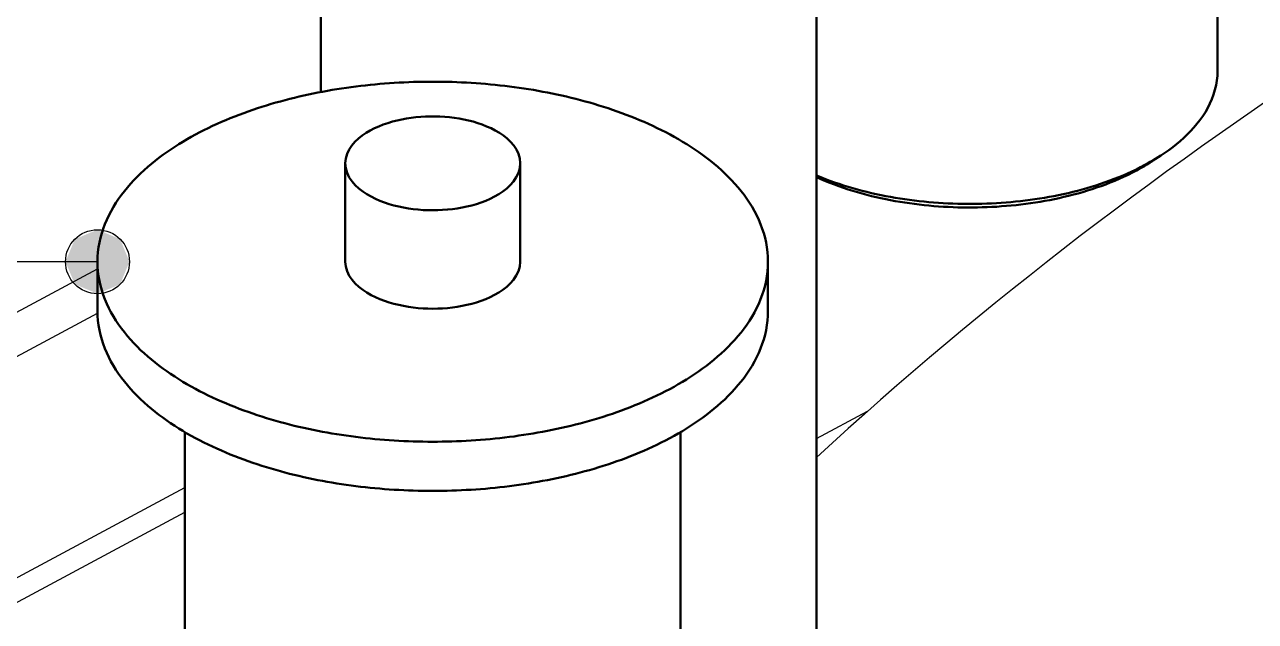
# Model space of a CAD drawing. Header units: millimetres. Extents: x 0 to 841, y 0 to 594.
# Drawn here: x 189.66 to 220.45, y 359.42 to 374.34 of the extents above; entities that cross this region are included whole.
import ezdxf

# ---------------------------------------------------------------- set-up
doc = ezdxf.new("R2010")
doc.units = ezdxf.units.MM
for name, color, linetype, lineweight in [('ACH', 7, 'CONTINUOUS', 13), ('COTA', 7, 'CONTINUOUS', 25), ('FINA', 7, 'CONTINUOUS', 25), ('VIS', 7, 'CONTINUOUS', 50)]:
    doc.layers.add(name, color=color, linetype=linetype, lineweight=lineweight)

msp = doc.modelspace()

# ---------------------------------------------------------------- hatches: boundary and pattern name
at = {"layer": 'ACH'}
h = msp.add_hatch(color=7, dxfattribs=at)
h.dxf.hatch_style = 1
h.paths.add_polyline_path([(192.282, 368.413), (192.048, 368.978), (191.482, 369.213), (190.917, 368.978), (190.682, 368.413), (190.917, 367.847), (191.482, 367.613), (192.048, 367.847)])

# ---------------------------------------------------------------- linework, layer by layer
at = {"layer": 'COTA'}
msp.add_line((191.482, 368.413), (176.568, 368.413), dxfattribs=at)
msp.add_circle((191.482, 368.413), 0.8, dxfattribs=at)
at = {"layer": 'FINA'}
for points in [[(219.498, 395.745), (219.498, 373.186)], [(197.07, 380.354), (197.07, 372.657)], [(209.467, 380.354), (209.467, 357.794)], [(218.081, 371.068), (218.181, 371.135), (218.28, 371.205), (218.377, 371.277), (218.472, 371.352), (218.564, 371.429), (218.654, 371.51), (218.742, 371.593), (218.826, 371.679), (218.908, 371.768), (218.985, 371.861), (219.059, 371.956), (219.129, 372.055), (219.194, 372.157), (219.254, 372.261), (219.309, 372.369), (219.357, 372.48), (219.399, 372.593), (219.434, 372.708), (219.462, 372.826), (219.482, 372.945), (219.494, 373.065), (219.498, 373.186)], [(208.254, 368.413), (208.251, 368.533), (208.242, 368.653), (208.227, 368.773), (208.206, 368.891), (208.18, 369.009), (208.148, 369.125), (208.111, 369.239), (208.069, 369.352), (208.023, 369.463), (207.971, 369.572), (207.916, 369.679), (207.856, 369.783), (207.793, 369.886), (207.726, 369.986), (207.655, 370.083), (207.582, 370.179), (207.506, 370.272), (207.427, 370.363), (207.345, 370.451), (207.261, 370.538), (207.175, 370.622), (207.087, 370.704), (206.997, 370.784), (206.905, 370.862), (206.812, 370.937), (206.716, 371.011), (206.62, 371.083), (206.522, 371.153), (206.423, 371.221), (206.322, 371.287), (206.221, 371.352), (206.118, 371.415), (206.014, 371.476), (205.909, 371.535), (205.804, 371.593), (205.697, 371.649), (205.59, 371.704), (205.482, 371.757), (205.373, 371.809), (205.264, 371.859), (205.154, 371.908), (205.043, 371.955), (204.932, 372.001), (204.82, 372.046), (204.708, 372.09), (204.595, 372.132), (204.482, 372.172), (204.368, 372.212), (204.254, 372.25), (204.14, 372.287), (204.025, 372.323), (203.909, 372.358), (203.794, 372.391), (203.678, 372.424), (203.561, 372.455), (203.445, 372.485), (203.328, 372.514), (203.211, 372.542), (203.094, 372.569), (202.976, 372.594), (202.858, 372.619), (202.74, 372.643), (202.622, 372.665), (202.503, 372.687), (202.385, 372.708), (202.266, 372.727), (202.147, 372.746), (202.028, 372.763), (201.909, 372.78), (201.789, 372.795), (201.67, 372.81), (201.55, 372.824), (201.43, 372.836), (201.311, 372.848), (201.191, 372.859), (201.071, 372.869), (200.951, 372.877), (200.831, 372.885), (200.71, 372.892), (200.59, 372.898), (200.47, 372.903), (200.35, 372.908), (200.229, 372.911), (200.109, 372.913), (199.988, 372.915), (199.868, 372.915), (199.748, 372.915), (199.627, 372.913), (199.507, 372.911), (199.387, 372.908), (199.266, 372.903), (199.146, 372.898), (199.026, 372.892), (198.906, 372.885), (198.785, 372.877), (198.665, 372.869), (198.545, 372.859), (198.425, 372.848), (198.306, 372.836), (198.186, 372.824), (198.066, 372.81), (197.947, 372.795), (197.827, 372.78), (197.708, 372.763), (197.589, 372.746), (197.47, 372.727), (197.351, 372.708), (197.233, 372.687), (197.114, 372.665), (196.996, 372.643), (196.878, 372.619), (196.76, 372.594), (196.643, 372.569), (196.525, 372.542), (196.408, 372.514), (196.291, 372.485), (196.175, 372.455), (196.058, 372.424), (195.942, 372.391), (195.827, 372.358), (195.712, 372.323), (195.597, 372.287), (195.482, 372.25), (195.368, 372.212), (195.254, 372.172), (195.141, 372.132), (195.028, 372.09), (194.916, 372.046), (194.804, 372.001), (194.693, 371.955), (194.582, 371.908), (194.472, 371.859), (194.363, 371.809), (194.254, 371.757), (194.146, 371.704), (194.039, 371.649), (193.932, 371.593), (193.827, 371.535), (193.722, 371.476), (193.618, 371.415), (193.516, 371.352), (193.414, 371.287), (193.314, 371.221), (193.214, 371.153), (193.116, 371.083), (193.02, 371.011), (192.925, 370.937), (192.831, 370.862), (192.739, 370.784), (192.649, 370.704), (192.561, 370.622), (192.475, 370.538), (192.391, 370.451), (192.31, 370.363), (192.231, 370.272), (192.154, 370.179), (192.081, 370.083), (192.011, 369.986), (191.944, 369.886), (191.88, 369.783), (191.821, 369.679), (191.765, 369.572), (191.714, 369.463), (191.667, 369.352), (191.625, 369.239), (191.588, 369.125), (191.556, 369.009), (191.53, 368.891), (191.509, 368.773), (191.494, 368.653), (191.485, 368.533), (191.482, 368.413)], [(220.868, 372.526), (220.424, 372.221), (219.981, 371.914), (219.54, 371.606), (219.1, 371.294), (218.662, 370.981), (218.226, 370.666), (217.791, 370.348), (217.357, 370.028), (216.925, 369.706), (216.495, 369.382), (216.067, 369.056), (215.64, 368.727), (215.215, 368.396), (214.792, 368.063), (214.371, 367.727), (213.951, 367.389), (213.533, 367.049), (213.118, 366.707), (212.704, 366.362), (212.292, 366.015), (211.882, 365.665), (211.474, 365.314), (211.068, 364.959), (210.665, 364.603), (210.263, 364.244), (209.864, 363.882), (209.467, 363.518)], [(202.056, 370.874), (202.044, 370.993), (202.012, 371.108), (201.96, 371.217), (201.894, 371.317), (201.816, 371.408), (201.729, 371.491), (201.636, 371.566), (201.536, 371.633), (201.433, 371.694), (201.326, 371.749), (201.217, 371.798), (201.105, 371.842), (200.992, 371.881), (200.877, 371.916), (200.761, 371.946), (200.643, 371.972), (200.525, 371.994), (200.407, 372.012), (200.287, 372.026), (200.168, 372.037), (200.048, 372.044), (199.928, 372.048), (199.808, 372.048), (199.688, 372.044), (199.568, 372.037), (199.449, 372.026), (199.33, 372.012), (199.211, 371.994), (199.093, 371.972), (198.976, 371.946), (198.859, 371.916), (198.744, 371.881), (198.631, 371.842), (198.519, 371.798), (198.41, 371.749), (198.303, 371.694), (198.2, 371.633), (198.101, 371.566), (198.007, 371.491), (197.92, 371.408), (197.842, 371.317), (197.776, 371.217), (197.725, 371.108), (197.692, 370.993), (197.68, 370.874)], [(217.683, 370.833), (217.75, 370.87), (217.818, 370.907), (217.884, 370.946), (217.95, 370.986), (218.016, 371.026), (218.081, 371.068)], [(217.856, 370.922), (218.081, 371.068)], [(217.856, 370.922), (217.874, 370.934), (217.893, 370.946), (217.911, 370.958), (217.929, 370.97), (217.947, 370.982), (217.965, 370.995)], [(197.68, 370.874), (197.692, 370.751), (197.727, 370.634), (197.78, 370.523), (197.849, 370.421), (197.93, 370.329), (198.02, 370.245), (198.117, 370.17), (198.219, 370.102), (198.326, 370.041), (198.436, 369.986), (198.548, 369.937), (198.663, 369.893), (198.78, 369.855), (198.898, 369.821), (199.017, 369.792), (199.137, 369.766), (199.259, 369.746), (199.38, 369.729), (199.502, 369.716), (199.625, 369.706), (199.748, 369.701), (199.871, 369.699), (199.993, 369.701), (200.116, 369.707), (200.239, 369.716), (200.361, 369.729), (200.483, 369.746), (200.604, 369.767), (200.724, 369.793), (200.843, 369.822), (200.961, 369.856), (201.078, 369.895), (201.193, 369.939), (201.305, 369.988), (201.415, 370.043)], [(197.68, 370.874), (197.68, 368.413)], [(201.415, 370.043), (201.521, 370.104), (201.623, 370.172), (201.719, 370.247), (201.808, 370.331), (201.888, 370.423), (201.957, 370.525), (202.01, 370.635), (202.044, 370.752), (202.056, 370.874)], [(202.056, 370.874), (202.056, 368.413)], [(209.467, 370.571), (209.579, 370.525), (209.691, 370.48), (209.804, 370.438), (209.918, 370.397), (210.032, 370.358), (210.147, 370.321), (210.262, 370.285), (210.378, 370.251), (210.495, 370.218), (210.611, 370.187), (210.729, 370.158), (210.846, 370.13), (210.964, 370.103), (211.082, 370.078), (211.201, 370.055), (211.319, 370.032), (211.438, 370.012), (211.558, 369.992), (211.677, 369.974), (211.797, 369.957), (211.917, 369.942), (212.037, 369.928), (212.157, 369.915), (212.277, 369.904), (212.397, 369.894), (212.518, 369.885), (212.638, 369.877), (212.759, 369.871), (212.88, 369.866), (213.001, 369.862), (213.121, 369.859), (213.242, 369.858), (213.363, 369.858), (213.484, 369.86), (213.604, 369.862), (213.725, 369.866), (213.846, 369.871), (213.967, 369.877), (214.087, 369.885), (214.208, 369.894), (214.328, 369.904), (214.448, 369.916), (214.568, 369.928), (214.688, 369.943), (214.808, 369.958), (214.928, 369.975), (215.047, 369.993), (215.167, 370.013), (215.285, 370.033), (215.404, 370.056), (215.523, 370.079), (215.641, 370.105), (215.759, 370.131), (215.876, 370.159), (215.993, 370.189), (216.11, 370.22), (216.226, 370.252), (216.342, 370.287), (216.458, 370.322), (216.573, 370.36), (216.687, 370.399), (216.801, 370.44), (216.914, 370.482), (217.026, 370.527), (217.138, 370.573), (217.249, 370.621), (217.359, 370.671), (217.468, 370.723), (217.576, 370.777), (217.683, 370.833)], [(209.467, 370.527), (209.578, 370.477), (209.689, 370.43), (209.802, 370.384), (209.915, 370.341), (210.029, 370.299), (210.144, 370.259), (210.259, 370.221), (210.375, 370.185), (210.491, 370.15), (210.608, 370.117), (210.726, 370.086), (210.843, 370.056), (210.961, 370.028), (211.08, 370.001), (211.199, 369.976), (211.318, 369.952), (211.437, 369.93), (211.557, 369.91), (211.677, 369.891), (211.797, 369.873), (211.917, 369.857), (212.038, 369.842), (212.158, 369.828), (212.279, 369.816), (212.4, 369.806), (212.521, 369.796), (212.642, 369.788), (212.763, 369.782), (212.885, 369.776), (213.006, 369.772), (213.127, 369.77), (213.249, 369.769), (213.37, 369.769), (213.492, 369.77), (213.613, 369.773), (213.734, 369.777), (213.856, 369.783), (213.977, 369.789), (214.098, 369.798), (214.219, 369.807), (214.34, 369.818), (214.461, 369.83), (214.581, 369.844), (214.702, 369.859), (214.822, 369.876), (214.942, 369.894), (215.062, 369.913), (215.182, 369.934), (215.301, 369.956), (215.42, 369.98), (215.539, 370.005), (215.657, 370.032), (215.775, 370.06), (215.893, 370.09), (216.01, 370.122), (216.127, 370.155), (216.243, 370.19), (216.359, 370.227), (216.474, 370.265), (216.589, 370.306), (216.703, 370.348), (216.816, 370.392), (216.928, 370.437), (217.04, 370.485), (217.15, 370.535), (217.26, 370.587), (217.369, 370.641), (217.476, 370.697)], [(217.476, 370.697), (217.541, 370.733), (217.605, 370.769), (217.669, 370.806), (217.732, 370.843), (217.794, 370.882), (217.856, 370.922)], [(135.528, 338.194), (191.482, 368.235)], [(191.482, 368.413), (191.485, 368.292), (191.494, 368.172), (191.509, 368.053), (191.53, 367.935), (191.556, 367.817), (191.588, 367.701), (191.625, 367.587), (191.667, 367.474), (191.713, 367.363), (191.765, 367.254), (191.82, 367.147), (191.88, 367.043), (191.943, 366.94), (192.01, 366.84), (192.08, 366.743), (192.154, 366.647), (192.23, 366.554), (192.309, 366.463), (192.39, 366.375), (192.474, 366.289), (192.56, 366.204), (192.648, 366.122), (192.738, 366.043), (192.83, 365.965), (192.924, 365.889), (193.019, 365.815), (193.115, 365.743), (193.213, 365.673), (193.312, 365.605), (193.413, 365.539), (193.514, 365.474), (193.617, 365.412), (193.721, 365.351), (193.825, 365.291), (193.931, 365.233), (194.037, 365.177), (194.144, 365.122), (194.252, 365.069), (194.361, 365.017), (194.47, 364.967), (194.58, 364.918), (194.691, 364.871), (194.802, 364.825), (194.914, 364.78), (195.026, 364.737), (195.139, 364.695), (195.252, 364.654), (195.366, 364.614), (195.48, 364.576), (195.594, 364.539), (195.709, 364.503), (195.824, 364.468), (195.94, 364.435), (196.056, 364.403), (196.172, 364.371), (196.289, 364.341), (196.405, 364.312), (196.522, 364.284), (196.64, 364.257), (196.757, 364.232), (196.875, 364.207), (196.993, 364.183), (197.111, 364.161), (197.23, 364.139), (197.348, 364.119), (197.467, 364.099), (197.586, 364.08), (197.705, 364.063), (197.824, 364.046), (197.943, 364.031), (198.063, 364.016), (198.182, 364.002), (198.302, 363.99), (198.422, 363.978), (198.542, 363.967), (198.662, 363.957), (198.782, 363.948), (198.902, 363.94), (199.022, 363.933), (199.142, 363.927), (199.262, 363.922), (199.382, 363.918), (199.503, 363.915), (199.623, 363.912), (199.743, 363.911), (199.864, 363.91), (199.984, 363.911), (200.104, 363.912), (200.225, 363.915), (200.345, 363.918), (200.465, 363.922), (200.586, 363.927), (200.706, 363.933), (200.826, 363.94), (200.946, 363.948), (201.066, 363.957), (201.186, 363.966), (201.306, 363.977), (201.426, 363.989), (201.545, 364.001), (201.665, 364.015), (201.784, 364.03), (201.904, 364.045), (202.023, 364.062), (202.142, 364.079), (202.261, 364.098), (202.379, 364.117), (202.498, 364.138), (202.616, 364.159), (202.735, 364.182), (202.853, 364.205), (202.97, 364.23), (203.088, 364.256), (203.205, 364.282), (203.322, 364.31), (203.439, 364.339), (203.556, 364.369), (203.672, 364.4), (203.788, 364.433), (203.904, 364.466), (204.019, 364.501), (204.134, 364.536), (204.248, 364.573), (204.362, 364.612), (204.476, 364.651), (204.589, 364.692), (204.702, 364.734), (204.814, 364.777), (204.926, 364.822), (205.037, 364.868), (205.148, 364.915), (205.258, 364.964), (205.367, 365.014), (205.476, 365.065), (205.584, 365.118), (205.691, 365.173), (205.798, 365.229)], [(191.482, 368.413), (191.482, 367.182)], [(197.68, 368.413), (197.692, 368.291), (197.727, 368.173), (197.78, 368.062), (197.849, 367.961), (197.93, 367.868), (198.02, 367.785), (198.117, 367.709), (198.219, 367.641), (198.326, 367.58), (198.436, 367.525), (198.548, 367.476), (198.663, 367.433), (198.78, 367.394), (198.898, 367.36), (199.017, 367.331), (199.137, 367.306), (199.259, 367.285), (199.38, 367.268), (199.502, 367.255), (199.625, 367.246), (199.748, 367.24), (199.871, 367.238), (199.993, 367.24), (200.116, 367.246), (200.239, 367.255), (200.361, 367.268), (200.483, 367.286), (200.604, 367.307), (200.724, 367.332), (200.843, 367.361), (200.961, 367.395), (201.078, 367.434), (201.193, 367.478), (201.305, 367.527), (201.415, 367.582)], [(201.415, 367.582), (201.521, 367.643), (201.623, 367.711), (201.719, 367.787), (201.808, 367.87), (201.888, 367.962), (201.957, 368.064), (202.01, 368.174), (202.044, 368.291), (202.056, 368.413)], [(205.798, 365.229), (205.904, 365.287), (206.008, 365.346), (206.112, 365.408), (206.215, 365.47), (206.317, 365.535), (206.418, 365.601), (206.517, 365.669), (206.616, 365.739), (206.712, 365.811), (206.808, 365.885), (206.901, 365.961), (206.994, 366.039), (207.084, 366.119), (207.172, 366.201), (207.258, 366.285), (207.343, 366.372), (207.424, 366.46), (207.503, 366.551), (207.58, 366.644), (207.654, 366.74), (207.724, 366.838), (207.791, 366.938), (207.855, 367.04), (207.915, 367.145), (207.97, 367.252), (208.022, 367.361), (208.069, 367.472), (208.111, 367.585), (208.148, 367.7), (208.18, 367.816), (208.206, 367.934), (208.227, 368.052), (208.242, 368.172), (208.251, 368.292), (208.254, 368.413)], [(208.254, 368.413), (208.254, 367.182)], [(135.528, 337.086), (191.483, 367.128)], [(191.482, 367.182), (191.485, 367.062), (191.494, 366.942), (191.509, 366.823), (191.53, 366.704), (191.556, 366.587), (191.588, 366.471), (191.625, 366.356), (191.667, 366.243), (191.713, 366.133), (191.765, 366.024), (191.82, 365.917), (191.88, 365.812), (191.943, 365.71), (192.01, 365.61), (192.08, 365.512), (192.154, 365.417), (192.23, 365.324), (192.309, 365.233), (192.39, 365.145), (192.474, 365.058), (192.56, 364.974), (192.648, 364.892), (192.738, 364.812), (192.83, 364.734), (192.924, 364.659), (193.019, 364.585), (193.115, 364.513), (193.213, 364.443), (193.312, 364.375), (193.413, 364.309), (193.514, 364.244), (193.617, 364.181), (193.721, 364.12), (193.825, 364.061), (193.931, 364.003), (194.037, 363.947), (194.144, 363.892), (194.252, 363.839), (194.361, 363.787), (194.47, 363.737), (194.58, 363.688), (194.691, 363.641), (194.802, 363.594), (194.914, 363.55), (195.026, 363.506), (195.139, 363.464), (195.252, 363.424), (195.366, 363.384), (195.48, 363.346), (195.594, 363.309), (195.709, 363.273), (195.824, 363.238), (195.94, 363.205), (196.056, 363.172), (196.172, 363.141), (196.289, 363.111), (196.405, 363.082), (196.522, 363.054), (196.64, 363.027), (196.757, 363.001), (196.875, 362.977), (196.993, 362.953), (197.111, 362.93), (197.23, 362.909), (197.348, 362.888), (197.467, 362.869), (197.586, 362.85), (197.705, 362.832), (197.824, 362.816), (197.943, 362.8), (198.063, 362.786), (198.182, 362.772), (198.302, 362.759), (198.422, 362.748), (198.542, 362.737), (198.662, 362.727), (198.782, 362.718), (198.902, 362.71), (199.022, 362.703), (199.142, 362.697), (199.262, 362.692), (199.382, 362.688), (199.503, 362.684), (199.623, 362.682), (199.743, 362.681), (199.864, 362.68), (199.984, 362.68), (200.104, 362.682), (200.225, 362.684), (200.345, 362.687), (200.465, 362.691), (200.586, 362.697), (200.706, 362.703), (200.826, 362.71), (200.946, 362.717), (201.066, 362.726), (201.186, 362.736), (201.306, 362.747), (201.426, 362.758), (201.545, 362.771), (201.665, 362.785), (201.784, 362.799), (201.904, 362.815), (202.023, 362.831), (202.142, 362.849), (202.261, 362.867), (202.379, 362.887), (202.498, 362.907), (202.616, 362.929), (202.735, 362.951), (202.853, 362.975), (202.97, 363), (203.088, 363.025), (203.205, 363.052), (203.322, 363.08), (203.439, 363.109), (203.556, 363.139), (203.672, 363.17), (203.788, 363.202), (203.904, 363.236), (204.019, 363.27), (204.134, 363.306), (204.248, 363.343), (204.362, 363.381), (204.476, 363.421), (204.589, 363.461), (204.702, 363.503), (204.814, 363.547), (204.926, 363.591), (205.037, 363.637), (205.148, 363.684), (205.258, 363.733), (205.367, 363.783), (205.476, 363.835), (205.584, 363.888), (205.691, 363.943), (205.798, 363.999)], [(205.798, 363.999), (205.904, 364.057), (206.008, 364.116), (206.112, 364.177), (206.215, 364.24), (206.317, 364.305), (206.418, 364.371), (206.517, 364.439), (206.616, 364.509), (206.712, 364.581), (206.808, 364.655), (206.901, 364.731), (206.994, 364.808), (207.084, 364.888), (207.172, 364.97), (207.258, 365.055), (207.343, 365.141), (207.424, 365.23), (207.503, 365.321), (207.58, 365.414), (207.654, 365.509), (207.724, 365.607), (207.791, 365.707), (207.855, 365.81), (207.915, 365.915), (207.97, 366.021), (208.022, 366.13), (208.069, 366.242), (208.111, 366.355), (208.148, 366.469), (208.18, 366.586), (208.206, 366.703), (208.227, 366.822), (208.242, 366.942), (208.251, 367.062), (208.254, 367.182)], [(209.467, 363.988), (210.746, 364.675)], [(193.67, 364.15), (193.67, 341.59)], [(206.066, 364.15), (206.066, 356.453)], [(135.528, 331.55), (193.67, 362.766)], [(156.926, 342.423), (193.67, 362.151)]]:
    msp.add_lwpolyline(points, dxfattribs=at)
at = {"layer": 'VIS'}
for points in [[(219.498, 395.745), (219.498, 373.186)], [(197.07, 380.354), (197.07, 372.657)], [(209.467, 380.354), (209.467, 357.794)], [(218.081, 371.068), (218.181, 371.135), (218.28, 371.205), (218.377, 371.277), (218.472, 371.352), (218.564, 371.429), (218.654, 371.51), (218.742, 371.593), (218.826, 371.679), (218.908, 371.768), (218.985, 371.861), (219.059, 371.956), (219.129, 372.055), (219.194, 372.157), (219.254, 372.261), (219.309, 372.369), (219.357, 372.48), (219.399, 372.593), (219.434, 372.708), (219.462, 372.826), (219.482, 372.945), (219.494, 373.065), (219.498, 373.186)], [(208.254, 368.413), (208.251, 368.533), (208.242, 368.653), (208.227, 368.773), (208.206, 368.891), (208.18, 369.009), (208.148, 369.125), (208.111, 369.239), (208.069, 369.352), (208.023, 369.463), (207.971, 369.572), (207.916, 369.679), (207.856, 369.783), (207.793, 369.886), (207.726, 369.986), (207.655, 370.083), (207.582, 370.179), (207.506, 370.272), (207.427, 370.363), (207.345, 370.451), (207.261, 370.538), (207.175, 370.622), (207.087, 370.704), (206.997, 370.784), (206.905, 370.862), (206.812, 370.937), (206.716, 371.011), (206.62, 371.083), (206.522, 371.153), (206.423, 371.221), (206.322, 371.287), (206.221, 371.352), (206.118, 371.415), (206.014, 371.476), (205.909, 371.535), (205.804, 371.593), (205.697, 371.649), (205.59, 371.704), (205.482, 371.757), (205.373, 371.809), (205.264, 371.859), (205.154, 371.908), (205.043, 371.955), (204.932, 372.001), (204.82, 372.046), (204.708, 372.09), (204.595, 372.132), (204.482, 372.172), (204.368, 372.212), (204.254, 372.25), (204.14, 372.287), (204.025, 372.323), (203.909, 372.358), (203.794, 372.391), (203.678, 372.424), (203.561, 372.455), (203.445, 372.485), (203.328, 372.514), (203.211, 372.542), (203.094, 372.569), (202.976, 372.594), (202.858, 372.619), (202.74, 372.643), (202.622, 372.665), (202.503, 372.687), (202.385, 372.708), (202.266, 372.727), (202.147, 372.746), (202.028, 372.763), (201.909, 372.78), (201.789, 372.795), (201.67, 372.81), (201.55, 372.824), (201.43, 372.836), (201.311, 372.848), (201.191, 372.859), (201.071, 372.869), (200.951, 372.877), (200.831, 372.885), (200.71, 372.892), (200.59, 372.898), (200.47, 372.903), (200.35, 372.908), (200.229, 372.911), (200.109, 372.913), (199.988, 372.915), (199.868, 372.915), (199.748, 372.915), (199.627, 372.913), (199.507, 372.911), (199.387, 372.908), (199.266, 372.903), (199.146, 372.898), (199.026, 372.892), (198.906, 372.885), (198.785, 372.877), (198.665, 372.869), (198.545, 372.859), (198.425, 372.848), (198.306, 372.836), (198.186, 372.824), (198.066, 372.81), (197.947, 372.795), (197.827, 372.78), (197.708, 372.763), (197.589, 372.746), (197.47, 372.727), (197.351, 372.708), (197.233, 372.687), (197.114, 372.665), (196.996, 372.643), (196.878, 372.619), (196.76, 372.594), (196.643, 372.569), (196.525, 372.542), (196.408, 372.514), (196.291, 372.485), (196.175, 372.455), (196.058, 372.424), (195.942, 372.391), (195.827, 372.358), (195.712, 372.323), (195.597, 372.287), (195.482, 372.25), (195.368, 372.212), (195.254, 372.172), (195.141, 372.132), (195.028, 372.09), (194.916, 372.046), (194.804, 372.001), (194.693, 371.955), (194.582, 371.908), (194.472, 371.859), (194.363, 371.809), (194.254, 371.757), (194.146, 371.704), (194.039, 371.649), (193.932, 371.593), (193.827, 371.535), (193.722, 371.476), (193.618, 371.415), (193.516, 371.352), (193.414, 371.287), (193.314, 371.221), (193.214, 371.153), (193.116, 371.083), (193.02, 371.011), (192.925, 370.937), (192.831, 370.862), (192.739, 370.784), (192.649, 370.704), (192.561, 370.622), (192.475, 370.538), (192.391, 370.451), (192.31, 370.363), (192.231, 370.272), (192.154, 370.179), (192.081, 370.083), (192.011, 369.986), (191.944, 369.886), (191.88, 369.783), (191.821, 369.679), (191.765, 369.572), (191.714, 369.463), (191.667, 369.352), (191.625, 369.239), (191.588, 369.125), (191.556, 369.009), (191.53, 368.891), (191.509, 368.773), (191.494, 368.653), (191.485, 368.533), (191.482, 368.413)], [(202.056, 370.874), (202.044, 370.993), (202.012, 371.108), (201.96, 371.217), (201.894, 371.317), (201.816, 371.408), (201.729, 371.491), (201.636, 371.566), (201.536, 371.633), (201.433, 371.694), (201.326, 371.749), (201.217, 371.798), (201.105, 371.842), (200.992, 371.881), (200.877, 371.916), (200.761, 371.946), (200.643, 371.972), (200.525, 371.994), (200.407, 372.012), (200.287, 372.026), (200.168, 372.037), (200.048, 372.044), (199.928, 372.048), (199.808, 372.048), (199.688, 372.044), (199.568, 372.037), (199.449, 372.026), (199.33, 372.012), (199.211, 371.994), (199.093, 371.972), (198.976, 371.946), (198.859, 371.916), (198.744, 371.881), (198.631, 371.842), (198.519, 371.798), (198.41, 371.749), (198.303, 371.694), (198.2, 371.633), (198.101, 371.566), (198.007, 371.491), (197.92, 371.408), (197.842, 371.317), (197.776, 371.217), (197.725, 371.108), (197.692, 370.993), (197.68, 370.874)], [(217.683, 370.833), (217.75, 370.87), (217.818, 370.907), (217.884, 370.946), (217.95, 370.986), (218.016, 371.026), (218.081, 371.068)], [(217.856, 370.922), (218.081, 371.068)], [(217.856, 370.922), (217.874, 370.934), (217.893, 370.946), (217.911, 370.958), (217.929, 370.97), (217.947, 370.982), (217.965, 370.995)], [(197.68, 370.874), (197.692, 370.751), (197.727, 370.634), (197.78, 370.523), (197.849, 370.421), (197.93, 370.329), (198.02, 370.245), (198.117, 370.17), (198.219, 370.102), (198.326, 370.041), (198.436, 369.986), (198.548, 369.937), (198.663, 369.893), (198.78, 369.855), (198.898, 369.821), (199.017, 369.792), (199.137, 369.766), (199.259, 369.746), (199.38, 369.729), (199.502, 369.716), (199.625, 369.706), (199.748, 369.701), (199.871, 369.699), (199.993, 369.701), (200.116, 369.707), (200.239, 369.716), (200.361, 369.729), (200.483, 369.746), (200.604, 369.767), (200.724, 369.793), (200.843, 369.822), (200.961, 369.856), (201.078, 369.895), (201.193, 369.939), (201.305, 369.988), (201.415, 370.043)], [(197.68, 370.874), (197.68, 368.413)], [(201.415, 370.043), (201.521, 370.104), (201.623, 370.172), (201.719, 370.247), (201.808, 370.331), (201.888, 370.423), (201.957, 370.525), (202.01, 370.635), (202.044, 370.752), (202.056, 370.874)], [(202.056, 370.874), (202.056, 368.413)], [(209.467, 370.571), (209.579, 370.525), (209.691, 370.48), (209.804, 370.438), (209.918, 370.397), (210.032, 370.358), (210.147, 370.321), (210.262, 370.285), (210.378, 370.251), (210.495, 370.218), (210.611, 370.187), (210.729, 370.158), (210.846, 370.13), (210.964, 370.103), (211.082, 370.078), (211.201, 370.055), (211.319, 370.032), (211.438, 370.012), (211.558, 369.992), (211.677, 369.974), (211.797, 369.957), (211.917, 369.942), (212.037, 369.928), (212.157, 369.915), (212.277, 369.904), (212.397, 369.894), (212.518, 369.885), (212.638, 369.877), (212.759, 369.871), (212.88, 369.866), (213.001, 369.862), (213.121, 369.859), (213.242, 369.858), (213.363, 369.858), (213.484, 369.86), (213.604, 369.862), (213.725, 369.866), (213.846, 369.871), (213.967, 369.877), (214.087, 369.885), (214.208, 369.894), (214.328, 369.904), (214.448, 369.916), (214.568, 369.928), (214.688, 369.943), (214.808, 369.958), (214.928, 369.975), (215.047, 369.993), (215.167, 370.013), (215.285, 370.033), (215.404, 370.056), (215.523, 370.079), (215.641, 370.105), (215.759, 370.131), (215.876, 370.159), (215.993, 370.189), (216.11, 370.22), (216.226, 370.252), (216.342, 370.287), (216.458, 370.322), (216.573, 370.36), (216.687, 370.399), (216.801, 370.44), (216.914, 370.482), (217.026, 370.527), (217.138, 370.573), (217.249, 370.621), (217.359, 370.671), (217.468, 370.723), (217.576, 370.777), (217.683, 370.833)], [(209.467, 370.527), (209.578, 370.477), (209.689, 370.43), (209.802, 370.384), (209.915, 370.341), (210.029, 370.299), (210.144, 370.259), (210.259, 370.221), (210.375, 370.185), (210.491, 370.15), (210.608, 370.117), (210.726, 370.086), (210.843, 370.056), (210.961, 370.028), (211.08, 370.001), (211.199, 369.976), (211.318, 369.952), (211.437, 369.93), (211.557, 369.91), (211.677, 369.891), (211.797, 369.873), (211.917, 369.857), (212.038, 369.842), (212.158, 369.828), (212.279, 369.816), (212.4, 369.806), (212.521, 369.796), (212.642, 369.788), (212.763, 369.782), (212.885, 369.776), (213.006, 369.772), (213.127, 369.77), (213.249, 369.769), (213.37, 369.769), (213.492, 369.77), (213.613, 369.773), (213.734, 369.777), (213.856, 369.783), (213.977, 369.789), (214.098, 369.798), (214.219, 369.807), (214.34, 369.818), (214.461, 369.83), (214.581, 369.844), (214.702, 369.859), (214.822, 369.876), (214.942, 369.894), (215.062, 369.913), (215.182, 369.934), (215.301, 369.956), (215.42, 369.98), (215.539, 370.005), (215.657, 370.032), (215.775, 370.06), (215.893, 370.09), (216.01, 370.122), (216.127, 370.155), (216.243, 370.19), (216.359, 370.227), (216.474, 370.265), (216.589, 370.306), (216.703, 370.348), (216.816, 370.392), (216.928, 370.437), (217.04, 370.485), (217.15, 370.535), (217.26, 370.587), (217.369, 370.641), (217.476, 370.697)], [(217.476, 370.697), (217.541, 370.733), (217.605, 370.769), (217.669, 370.806), (217.732, 370.843), (217.794, 370.882), (217.856, 370.922)], [(191.482, 368.413), (191.485, 368.292), (191.494, 368.172), (191.509, 368.053), (191.53, 367.935), (191.556, 367.817), (191.588, 367.701), (191.625, 367.587), (191.667, 367.474), (191.713, 367.363), (191.765, 367.254), (191.82, 367.147), (191.88, 367.043), (191.943, 366.94), (192.01, 366.84), (192.08, 366.743), (192.154, 366.647), (192.23, 366.554), (192.309, 366.463), (192.39, 366.375), (192.474, 366.289), (192.56, 366.204), (192.648, 366.122), (192.738, 366.043), (192.83, 365.965), (192.924, 365.889), (193.019, 365.815), (193.115, 365.743), (193.213, 365.673), (193.312, 365.605), (193.413, 365.539), (193.514, 365.474), (193.617, 365.412), (193.721, 365.351), (193.825, 365.291), (193.931, 365.233), (194.037, 365.177), (194.144, 365.122), (194.252, 365.069), (194.361, 365.017), (194.47, 364.967), (194.58, 364.918), (194.691, 364.871), (194.802, 364.825), (194.914, 364.78), (195.026, 364.737), (195.139, 364.695), (195.252, 364.654), (195.366, 364.614), (195.48, 364.576), (195.594, 364.539), (195.709, 364.503), (195.824, 364.468), (195.94, 364.435), (196.056, 364.403), (196.172, 364.371), (196.289, 364.341), (196.405, 364.312), (196.522, 364.284), (196.64, 364.257), (196.757, 364.232), (196.875, 364.207), (196.993, 364.183), (197.111, 364.161), (197.23, 364.139), (197.348, 364.119), (197.467, 364.099), (197.586, 364.08), (197.705, 364.063), (197.824, 364.046), (197.943, 364.031), (198.063, 364.016), (198.182, 364.002), (198.302, 363.99), (198.422, 363.978), (198.542, 363.967), (198.662, 363.957), (198.782, 363.948), (198.902, 363.94), (199.022, 363.933), (199.142, 363.927), (199.262, 363.922), (199.382, 363.918), (199.503, 363.915), (199.623, 363.912), (199.743, 363.911), (199.864, 363.91), (199.984, 363.911), (200.104, 363.912), (200.225, 363.915), (200.345, 363.918), (200.465, 363.922), (200.586, 363.927), (200.706, 363.933), (200.826, 363.94), (200.946, 363.948), (201.066, 363.957), (201.186, 363.966), (201.306, 363.977), (201.426, 363.989), (201.545, 364.001), (201.665, 364.015), (201.784, 364.03), (201.904, 364.045), (202.023, 364.062), (202.142, 364.079), (202.261, 364.098), (202.379, 364.117), (202.498, 364.138), (202.616, 364.159), (202.735, 364.182), (202.853, 364.205), (202.97, 364.23), (203.088, 364.256), (203.205, 364.282), (203.322, 364.31), (203.439, 364.339), (203.556, 364.369), (203.672, 364.4), (203.788, 364.433), (203.904, 364.466), (204.019, 364.501), (204.134, 364.536), (204.248, 364.573), (204.362, 364.612), (204.476, 364.651), (204.589, 364.692), (204.702, 364.734), (204.814, 364.777), (204.926, 364.822), (205.037, 364.868), (205.148, 364.915), (205.258, 364.964), (205.367, 365.014), (205.476, 365.065), (205.584, 365.118), (205.691, 365.173), (205.798, 365.229)], [(191.482, 368.413), (191.482, 367.182)], [(197.68, 368.413), (197.692, 368.291), (197.727, 368.173), (197.78, 368.062), (197.849, 367.961), (197.93, 367.868), (198.02, 367.785), (198.117, 367.709), (198.219, 367.641), (198.326, 367.58), (198.436, 367.525), (198.548, 367.476), (198.663, 367.433), (198.78, 367.394), (198.898, 367.36), (199.017, 367.331), (199.137, 367.306), (199.259, 367.285), (199.38, 367.268), (199.502, 367.255), (199.625, 367.246), (199.748, 367.24), (199.871, 367.238), (199.993, 367.24), (200.116, 367.246), (200.239, 367.255), (200.361, 367.268), (200.483, 367.286), (200.604, 367.307), (200.724, 367.332), (200.843, 367.361), (200.961, 367.395), (201.078, 367.434), (201.193, 367.478), (201.305, 367.527), (201.415, 367.582)], [(201.415, 367.582), (201.521, 367.643), (201.623, 367.711), (201.719, 367.787), (201.808, 367.87), (201.888, 367.962), (201.957, 368.064), (202.01, 368.174), (202.044, 368.291), (202.056, 368.413)], [(205.798, 365.229), (205.904, 365.287), (206.008, 365.346), (206.112, 365.408), (206.215, 365.47), (206.317, 365.535), (206.418, 365.601), (206.517, 365.669), (206.616, 365.739), (206.712, 365.811), (206.808, 365.885), (206.901, 365.961), (206.994, 366.039), (207.084, 366.119), (207.172, 366.201), (207.258, 366.285), (207.343, 366.372), (207.424, 366.46), (207.503, 366.551), (207.58, 366.644), (207.654, 366.74), (207.724, 366.838), (207.791, 366.938), (207.855, 367.04), (207.915, 367.145), (207.97, 367.252), (208.022, 367.361), (208.069, 367.472), (208.111, 367.585), (208.148, 367.7), (208.18, 367.816), (208.206, 367.934), (208.227, 368.052), (208.242, 368.172), (208.251, 368.292), (208.254, 368.413)], [(208.254, 368.413), (208.254, 367.182)], [(191.482, 367.182), (191.485, 367.062), (191.494, 366.942), (191.509, 366.823), (191.53, 366.704), (191.556, 366.587), (191.588, 366.471), (191.625, 366.356), (191.667, 366.243), (191.713, 366.133), (191.765, 366.024), (191.82, 365.917), (191.88, 365.812), (191.943, 365.71), (192.01, 365.61), (192.08, 365.512), (192.154, 365.417), (192.23, 365.324), (192.309, 365.233), (192.39, 365.145), (192.474, 365.058), (192.56, 364.974), (192.648, 364.892), (192.738, 364.812), (192.83, 364.734), (192.924, 364.659), (193.019, 364.585), (193.115, 364.513), (193.213, 364.443), (193.312, 364.375), (193.413, 364.309), (193.514, 364.244), (193.617, 364.181), (193.721, 364.12), (193.825, 364.061), (193.931, 364.003), (194.037, 363.947), (194.144, 363.892), (194.252, 363.839), (194.361, 363.787), (194.47, 363.737), (194.58, 363.688), (194.691, 363.641), (194.802, 363.594), (194.914, 363.55), (195.026, 363.506), (195.139, 363.464), (195.252, 363.424), (195.366, 363.384), (195.48, 363.346), (195.594, 363.309), (195.709, 363.273), (195.824, 363.238), (195.94, 363.205), (196.056, 363.172), (196.172, 363.141), (196.289, 363.111), (196.405, 363.082), (196.522, 363.054), (196.64, 363.027), (196.757, 363.001), (196.875, 362.977), (196.993, 362.953), (197.111, 362.93), (197.23, 362.909), (197.348, 362.888), (197.467, 362.869), (197.586, 362.85), (197.705, 362.832), (197.824, 362.816), (197.943, 362.8), (198.063, 362.786), (198.182, 362.772), (198.302, 362.759), (198.422, 362.748), (198.542, 362.737), (198.662, 362.727), (198.782, 362.718), (198.902, 362.71), (199.022, 362.703), (199.142, 362.697), (199.262, 362.692), (199.382, 362.688), (199.503, 362.684), (199.623, 362.682), (199.743, 362.681), (199.864, 362.68), (199.984, 362.68), (200.104, 362.682), (200.225, 362.684), (200.345, 362.687), (200.465, 362.691), (200.586, 362.697), (200.706, 362.703), (200.826, 362.71), (200.946, 362.717), (201.066, 362.726), (201.186, 362.736), (201.306, 362.747), (201.426, 362.758), (201.545, 362.771), (201.665, 362.785), (201.784, 362.799), (201.904, 362.815), (202.023, 362.831), (202.142, 362.849), (202.261, 362.867), (202.379, 362.887), (202.498, 362.907), (202.616, 362.929), (202.735, 362.951), (202.853, 362.975), (202.97, 363), (203.088, 363.025), (203.205, 363.052), (203.322, 363.08), (203.439, 363.109), (203.556, 363.139), (203.672, 363.17), (203.788, 363.202), (203.904, 363.236), (204.019, 363.27), (204.134, 363.306), (204.248, 363.343), (204.362, 363.381), (204.476, 363.421), (204.589, 363.461), (204.702, 363.503), (204.814, 363.547), (204.926, 363.591), (205.037, 363.637), (205.148, 363.684), (205.258, 363.733), (205.367, 363.783), (205.476, 363.835), (205.584, 363.888), (205.691, 363.943), (205.798, 363.999)], [(205.798, 363.999), (205.904, 364.057), (206.008, 364.116), (206.112, 364.177), (206.215, 364.24), (206.317, 364.305), (206.418, 364.371), (206.517, 364.439), (206.616, 364.509), (206.712, 364.581), (206.808, 364.655), (206.901, 364.731), (206.994, 364.808), (207.084, 364.888), (207.172, 364.97), (207.258, 365.055), (207.343, 365.141), (207.424, 365.23), (207.503, 365.321), (207.58, 365.414), (207.654, 365.509), (207.724, 365.607), (207.791, 365.707), (207.855, 365.81), (207.915, 365.915), (207.97, 366.021), (208.022, 366.13), (208.069, 366.242), (208.111, 366.355), (208.148, 366.469), (208.18, 366.586), (208.206, 366.703), (208.227, 366.822), (208.242, 366.942), (208.251, 367.062), (208.254, 367.182)], [(193.67, 364.15), (193.67, 341.59)], [(206.066, 364.15), (206.066, 356.453)]]:
    msp.add_lwpolyline(points, dxfattribs=at)

doc.saveas('drawing.dxf')
